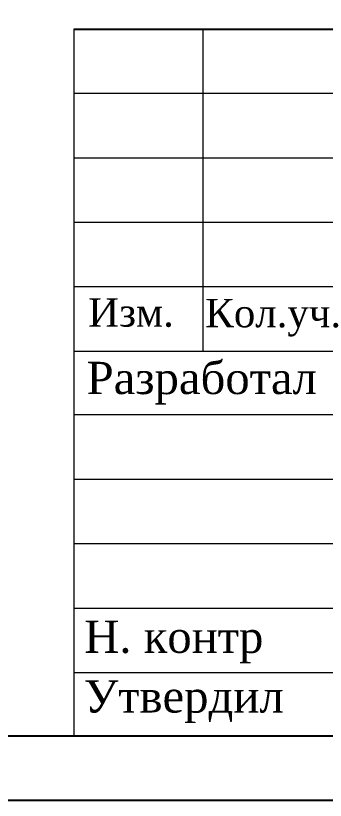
# Model space of a CAD drawing. Header units: millimetres. Extents: x 3380 to 11503, y -2610 to -1453.
# Drawn here: x 9390.4 to 9414.4, y -2242.6 to -2181.7 of the extents above; entities that cross this region are included whole.
import ezdxf
from ezdxf.enums import TextEntityAlignment as Align

# ---------------------------------------------------------------- set-up
doc = ezdxf.new("R2010")
doc.units = ezdxf.units.MM
doc.layers.add('Format', color=10, linetype='Continuous', lineweight=50)
for name, color, linetype in [('Text', 7, 'Continuous'), ('ГЛ_Штамп_РамкаВнутр', 7, 'Continuous'), ('ГЛ_Штамп_Текст', 7, 'Continuous'), ('КОНТУРА', 7, 'Continuous')]:
    doc.layers.add(name, color=color, linetype=linetype)
doc.layers.add('ГЛ_Штамп_РамкаВнеш', color=6, linetype='Continuous', plot=False)
doc.styles.get("Standard").update_dxf_attribs({"font": 'arial.ttf'})
doc.styles.add('ГеологияШтамп', font='times.ttf')

# ---------------------------------------------------------------- blocks, each defined once
blk = doc.blocks.new('*U30')
at = {"layer": 'ГЛ_Штамп_РамкаВнеш'}
blk.add_lwpolyline([(0, 0), (420, 0), (420, 297), (0, 297)], close=True, dxfattribs=at)
at = {"layer": 'ГЛ_Штамп_РамкаВнутр'}
blk.add_lwpolyline([(20, 5), (415, 5), (415, 292), (20, 292)], close=True, dxfattribs=at)
at = {"layer": 'ГЛ_Штамп_Текст', "style": 'ГеологияШтамп', "flags": 8}
for tag, p in [('Приложение', (401.674, 288.5)), ('Лист', (415, 288.5))]:
    blk.add_attdef(tag, text='', height=3, dxfattribs=at).set_placement(p, align=Align.MIDDLE_RIGHT)

msp = doc.modelspace()

# ---------------------------------------------------------------- linework, layer by layer
at = {"color": 7}
msp.add_line((9394.893, -2182.767), (9579.893, -2182.767), dxfattribs=at)
at = {"color": 0}
msp.add_line((9394.893, -2237.575), (9579.893, -2237.575), dxfattribs=at)
at = {"layer": 'Format', "color": 7, "lineweight": 5}
for p, q in [((9394.893, -2182.767), (9394.893, -2237.575)), ((9404.893, -2182.767), (9404.893, -2207.767)), ((9459.893, -2202.767), (9394.893, -2202.767)), ((9459.893, -2202.767), (9394.893, -2202.767)), ((9459.893, -2207.767), (9394.893, -2207.767))]:
    msp.add_line(p, q, dxfattribs=at)
msp.add_lwpolyline([(9394.893, -2182.767), (9394.893, -2237.575)], dxfattribs=at)
at = {"layer": 'Text', "color": 7, "lineweight": 5}
for p, q in [((9459.893, -2187.767), (9394.893, -2187.767)), ((9459.893, -2192.767), (9394.893, -2192.767)), ((9459.893, -2197.767), (9394.893, -2197.767)), ((9459.893, -2197.767), (9394.893, -2197.767)), ((9459.893, -2212.69), (9394.893, -2212.69)), ((9459.893, -2217.69), (9394.893, -2217.69)), ((9459.893, -2222.69), (9394.893, -2222.69)), ((9459.893, -2227.69), (9394.893, -2227.69)), ((9459.893, -2232.69), (9394.893, -2232.69))]:
    msp.add_line(p, q, dxfattribs=at)

# ---------------------------------------------------------------- block references
at = {"color": 7}
msp.add_blockref('*U30', (9164.893, -2242.575), dxfattribs=at)

# ---------------------------------------------------------------- texts
at = {"layer": 'КОНТУРА', "color": 7, "linetype": 'Continuous', "lineweight": 15, "attachment_point": 1}
for s, width, insert, char_height in [('\\pi2.0492;{\\fTimes New Roman|b0|i0|c204|p18;Изм.}', 10.30662, (9393.946, -2203.646), 2.2), ('\\pi0.99206;{\\fTimes New Roman|b0|i0|c204|p18;Кол.уч.}', 11.9896, (9404.083, -2203.69), 2.2), ('\\pi23.218;{\\fTimes New Roman|b0|i0|c204|p18;Разработал}', 63.74398, (9372.659, -2208.571), 2.5), ('\\pi25.174;{\\fTimes New Roman|b0|i0|c204|p18;Н. контр}', 63.74398, (9370.512, -2228.641), 2.5), ('\\pi24.361;{\\fTimes New Roman|b0|i0|c204|p18;Утвердил}', 63.74398, (9371.296, -2233.271), 2.5)]:
    msp.add_mtext_dynamic_manual_height_columns(s, width=width, gutter_width=1, heights=[0], dxfattribs=dict(at, insert=insert, char_height=char_height))

doc.saveas('drawing.dxf')
